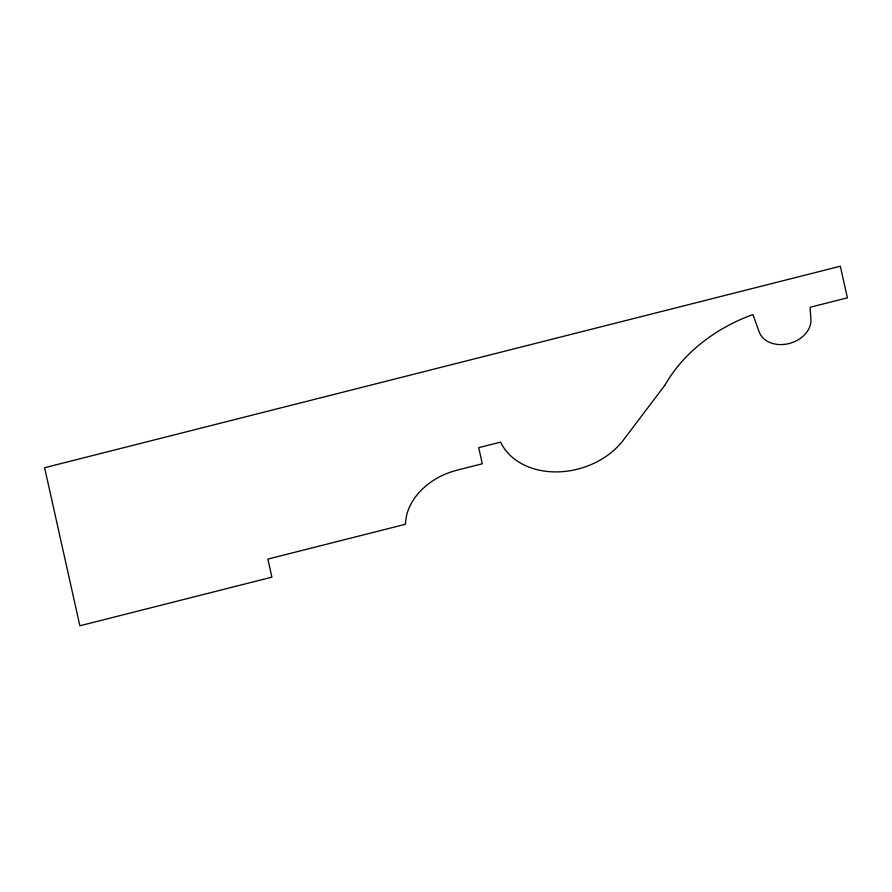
<?xml version="1.0" encoding="UTF-8"?>
<svg xmlns="http://www.w3.org/2000/svg" width="892" height="892" viewBox="0 0 892 892"><rect width="100%" height="100%" fill="white"/><g stroke="black" fill="none" stroke-linecap="round" stroke-linejoin="round"><path stroke-width="1.34" d="M665.142 384.887L623.296 440.191A70.301 54.167 -16.6 0 1 557.232 471.89A70.301 54.167 -16.6 0 1 500.624 442.12L478.714 447.661L482.304 463.784L457.206 470.14A63.466 48.893 -16.6 0 0 405.47 524.251L267.879 559.094L271.904 577.157L79.867 625.783L44.6 467.72L840.342 266.217L847.4 297.828L810.081 307.272L810.962 320.206A26.838 20.672 -16.6 0 1 788.394 343.71A26.838 20.672 -16.6 0 1 759.259 332.181L752.915 314.553A147.503 113.652 -16.6 0 0 665.142 384.887"/></g></svg>
